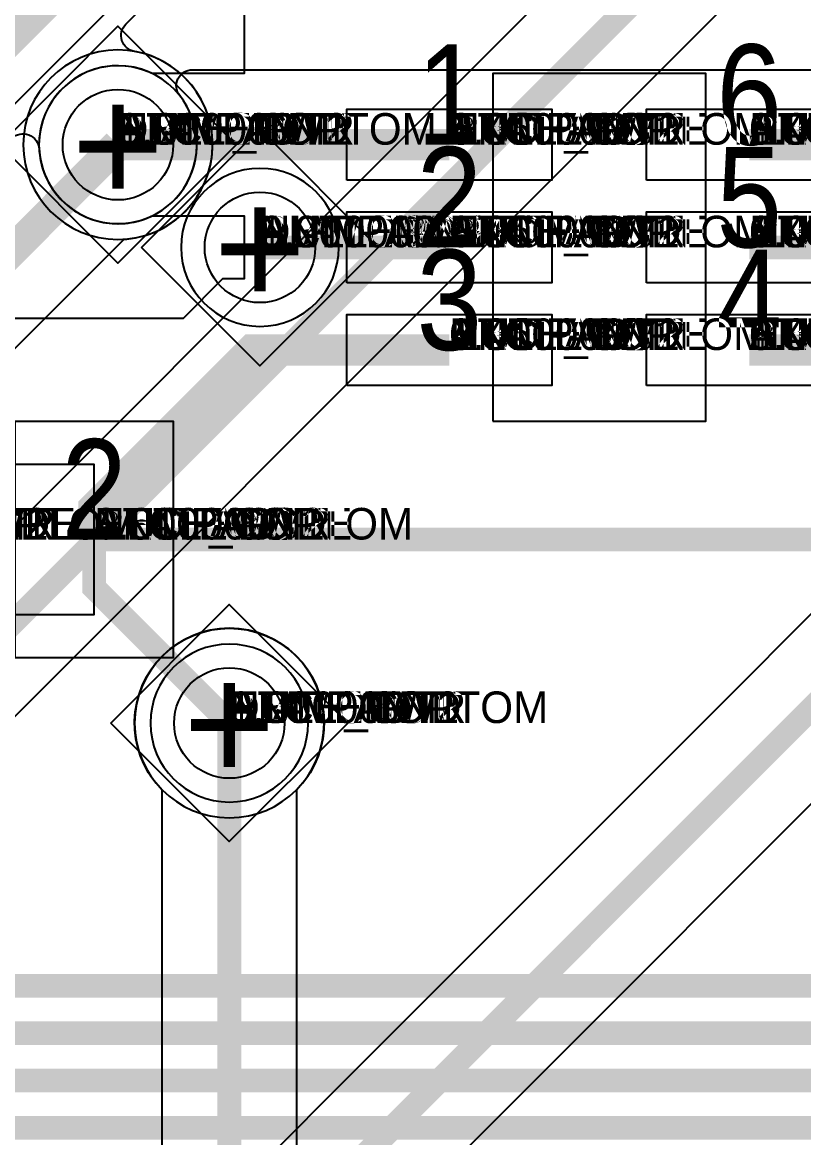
# Model space of a CAD drawing. Extents: x 0 to 323, y 0 to 320.
# Drawn here: x 101.79 to 106.75, y 73.71 to 80.78 of the extents above; entities that cross this region are included whole.
import ezdxf
from ezdxf.enums import TextEntityAlignment as Align

# ---------------------------------------------------------------- set-up
doc = ezdxf.new("R2010")
doc.units = 0
doc.header["$MEASUREMENT"] = 0
doc.layers.get('0').update_dxf_attribs({"linetype": 'CONTINUOUS'})
for name, color, linetype in [('CDN_FIGURES', 7, 'CONTINUOUS'), ('ETCH_BOTTOM', 7, 'CONTINUOUS'), ('ETCH_GND', 3, 'CONTINUOUS'), ('ETCH_INT1', 4, 'CONTINUOUS'), ('ETCH_INT2', 5, 'CONTINUOUS'), ('ETCH_PWR', 6, 'CONTINUOUS'), ('ETCH_TOP', 2, 'CONTINUOUS'), ('MANUFACTURING_NCLEGEND-1-6', 8, 'CONTINUOUS'), ('PACKAGE_GEOMETRY_ASSEMBLY_TOP', 11, 'CONTINUOUS'), ('PACKAGE_GEOMETRY_PIN_NUMBER', 9, 'CONTINUOUS')]:
    doc.layers.add(name, color=color, linetype=linetype)

# ---------------------------------------------------------------- blocks, each defined once
blk = doc.blocks.new('PAD_INFO')
for tag in ['SHAPE_TYPE', 'PAD_HEIGHT', 'PAD_LAYER', 'PAD_TYPE', 'PAD_WIDTH']:
    blk.add_attdef(tag, (0, 0), '', height=0.2)
at = {"flags": 2}
blk.add_attdef('CDN_TYPE', (0, 0), '', height=0.2, dxfattribs=at)
blk = doc.blocks.new('DRILL_INFO')
at = {"flags": 2}
blk.add_attdef('CDN_TYPE', (0, 0), '', height=0.2, dxfattribs=at)
for tag in ['FSHAPE', 'FCHAR', 'DRILL_HEIGHT', 'DIAMETER', 'PLATED', 'DRILL_WIDTH']:
    blk.add_attdef(tag, (0, 0), '', height=0.2)
blk = doc.blocks.new('VIA0700X0300')
at = {"layer": 'ETCH_BOTTOM'}
blk.add_circle((0, 0), 0.35, dxfattribs=at)
at = {"layer": 'ETCH_GND'}
blk.add_circle((0, 0), 0.35, dxfattribs=at)
at = {"layer": 'ETCH_INT1'}
blk.add_circle((0, 0), 0.35, dxfattribs=at)
at = {"layer": 'ETCH_INT2'}
blk.add_circle((0, 0), 0.35, dxfattribs=at)
at = {"layer": 'ETCH_PWR'}
blk.add_circle((0, 0), 0.35, dxfattribs=at)
at = {"layer": 'ETCH_TOP'}
blk.add_circle((0, 0), 0.35, dxfattribs=at)
ref = blk.add_blockref('PAD_INFO', (0, 0))
ref.add_attrib('PAD_LAYER', 'ETCH_TOP', (0, 0), dxfattribs={"height": 0.2})
ref.add_attrib('SHAPE_TYPE', 'NULL', (0, 0), dxfattribs={"height": 0.2})
ref.add_attrib('PAD_TYPE', 'ANTIPAD', (0, 0), dxfattribs={"height": 0.2})
ref.add_attrib('PAD_WIDTH', '0.000000', (0, 0), dxfattribs={"height": 0.2})
ref.add_attrib('PAD_HEIGHT', '0.000000', (0, 0), dxfattribs={"height": 0.2})
ref = blk.add_blockref('PAD_INFO', (0, 0))
ref.add_attrib('PAD_LAYER', 'ETCH_GND', (0, 0), dxfattribs={"height": 0.2})
ref.add_attrib('SHAPE_TYPE', 'NULL', (0, 0), dxfattribs={"height": 0.2})
ref.add_attrib('PAD_TYPE', 'ANTIPAD', (0, 0), dxfattribs={"height": 0.2})
ref.add_attrib('PAD_WIDTH', '0.000000', (0, 0), dxfattribs={"height": 0.2})
ref.add_attrib('PAD_HEIGHT', '0.000000', (0, 0), dxfattribs={"height": 0.2})
ref = blk.add_blockref('PAD_INFO', (0, 0))
ref.add_attrib('PAD_LAYER', 'ETCH_INT1', (0, 0), dxfattribs={"height": 0.2})
ref.add_attrib('SHAPE_TYPE', 'NULL', (0, 0), dxfattribs={"height": 0.2})
ref.add_attrib('PAD_TYPE', 'ANTIPAD', (0, 0), dxfattribs={"height": 0.2})
ref.add_attrib('PAD_WIDTH', '0.000000', (0, 0), dxfattribs={"height": 0.2})
ref.add_attrib('PAD_HEIGHT', '0.000000', (0, 0), dxfattribs={"height": 0.2})
ref = blk.add_blockref('PAD_INFO', (0, 0))
ref.add_attrib('PAD_LAYER', 'ETCH_INT2', (0, 0), dxfattribs={"height": 0.2})
ref.add_attrib('SHAPE_TYPE', 'NULL', (0, 0), dxfattribs={"height": 0.2})
ref.add_attrib('PAD_TYPE', 'ANTIPAD', (0, 0), dxfattribs={"height": 0.2})
ref.add_attrib('PAD_WIDTH', '0.000000', (0, 0), dxfattribs={"height": 0.2})
ref.add_attrib('PAD_HEIGHT', '0.000000', (0, 0), dxfattribs={"height": 0.2})
ref = blk.add_blockref('PAD_INFO', (0, 0))
ref.add_attrib('PAD_LAYER', 'ETCH_PWR', (0, 0), dxfattribs={"height": 0.2})
ref.add_attrib('SHAPE_TYPE', 'NULL', (0, 0), dxfattribs={"height": 0.2})
ref.add_attrib('PAD_TYPE', 'ANTIPAD', (0, 0), dxfattribs={"height": 0.2})
ref.add_attrib('PAD_WIDTH', '0.000000', (0, 0), dxfattribs={"height": 0.2})
ref.add_attrib('PAD_HEIGHT', '0.000000', (0, 0), dxfattribs={"height": 0.2})
ref = blk.add_blockref('PAD_INFO', (0, 0))
ref.add_attrib('PAD_LAYER', 'ETCH_BOTTOM', (0, 0), dxfattribs={"height": 0.2})
ref.add_attrib('SHAPE_TYPE', 'NULL', (0, 0), dxfattribs={"height": 0.2})
ref.add_attrib('PAD_TYPE', 'ANTIPAD', (0, 0), dxfattribs={"height": 0.2})
ref.add_attrib('PAD_WIDTH', '0.000000', (0, 0), dxfattribs={"height": 0.2})
ref.add_attrib('PAD_HEIGHT', '0.000000', (0, 0), dxfattribs={"height": 0.2})
ref = blk.add_blockref('PAD_INFO', (0, 0))
ref.add_attrib('PAD_LAYER', 'ETCH_TOP', (0, 0), dxfattribs={"height": 0.2})
ref.add_attrib('SHAPE_TYPE', 'NULL', (0, 0), dxfattribs={"height": 0.2})
ref.add_attrib('PAD_TYPE', 'THERMAL', (0, 0), dxfattribs={"height": 0.2})
ref.add_attrib('PAD_WIDTH', '0.000000', (0, 0), dxfattribs={"height": 0.2})
ref.add_attrib('PAD_HEIGHT', '0.000000', (0, 0), dxfattribs={"height": 0.2})
ref = blk.add_blockref('PAD_INFO', (0, 0))
ref.add_attrib('PAD_LAYER', 'ETCH_GND', (0, 0), dxfattribs={"height": 0.2})
ref.add_attrib('SHAPE_TYPE', 'NULL', (0, 0), dxfattribs={"height": 0.2})
ref.add_attrib('PAD_TYPE', 'THERMAL', (0, 0), dxfattribs={"height": 0.2})
ref.add_attrib('PAD_WIDTH', '0.000000', (0, 0), dxfattribs={"height": 0.2})
ref.add_attrib('PAD_HEIGHT', '0.000000', (0, 0), dxfattribs={"height": 0.2})
ref = blk.add_blockref('PAD_INFO', (0, 0))
ref.add_attrib('PAD_LAYER', 'ETCH_INT1', (0, 0), dxfattribs={"height": 0.2})
ref.add_attrib('SHAPE_TYPE', 'NULL', (0, 0), dxfattribs={"height": 0.2})
ref.add_attrib('PAD_TYPE', 'THERMAL', (0, 0), dxfattribs={"height": 0.2})
ref.add_attrib('PAD_WIDTH', '0.000000', (0, 0), dxfattribs={"height": 0.2})
ref.add_attrib('PAD_HEIGHT', '0.000000', (0, 0), dxfattribs={"height": 0.2})
ref = blk.add_blockref('PAD_INFO', (0, 0))
ref.add_attrib('PAD_LAYER', 'ETCH_INT2', (0, 0), dxfattribs={"height": 0.2})
ref.add_attrib('SHAPE_TYPE', 'NULL', (0, 0), dxfattribs={"height": 0.2})
ref.add_attrib('PAD_TYPE', 'THERMAL', (0, 0), dxfattribs={"height": 0.2})
ref.add_attrib('PAD_WIDTH', '0.000000', (0, 0), dxfattribs={"height": 0.2})
ref.add_attrib('PAD_HEIGHT', '0.000000', (0, 0), dxfattribs={"height": 0.2})
ref = blk.add_blockref('PAD_INFO', (0, 0))
ref.add_attrib('PAD_LAYER', 'ETCH_PWR', (0, 0), dxfattribs={"height": 0.2})
ref.add_attrib('SHAPE_TYPE', 'NULL', (0, 0), dxfattribs={"height": 0.2})
ref.add_attrib('PAD_TYPE', 'THERMAL', (0, 0), dxfattribs={"height": 0.2})
ref.add_attrib('PAD_WIDTH', '0.000000', (0, 0), dxfattribs={"height": 0.2})
ref.add_attrib('PAD_HEIGHT', '0.000000', (0, 0), dxfattribs={"height": 0.2})
ref = blk.add_blockref('PAD_INFO', (0, 0))
ref.add_attrib('PAD_LAYER', 'ETCH_BOTTOM', (0, 0), dxfattribs={"height": 0.2})
ref.add_attrib('SHAPE_TYPE', 'NULL', (0, 0), dxfattribs={"height": 0.2})
ref.add_attrib('PAD_TYPE', 'THERMAL', (0, 0), dxfattribs={"height": 0.2})
ref.add_attrib('PAD_WIDTH', '0.000000', (0, 0), dxfattribs={"height": 0.2})
ref.add_attrib('PAD_HEIGHT', '0.000000', (0, 0), dxfattribs={"height": 0.2})
ref = blk.add_blockref('PAD_INFO', (0, 0))
ref.add_attrib('PAD_LAYER', 'ETCH_TOP', (0, 0), dxfattribs={"height": 0.2})
ref.add_attrib('SHAPE_TYPE', 'CIRCLE', (0, 0), dxfattribs={"height": 0.2})
ref.add_attrib('PAD_TYPE', 'REGULAR', (0, 0), dxfattribs={"height": 0.2})
ref.add_attrib('PAD_WIDTH', '0.700000', (0, 0), dxfattribs={"height": 0.2})
ref.add_attrib('PAD_HEIGHT', '0.700000', (0, 0), dxfattribs={"height": 0.2})
ref = blk.add_blockref('PAD_INFO', (0, 0))
ref.add_attrib('PAD_LAYER', 'ETCH_GND', (0, 0), dxfattribs={"height": 0.2})
ref.add_attrib('SHAPE_TYPE', 'CIRCLE', (0, 0), dxfattribs={"height": 0.2})
ref.add_attrib('PAD_TYPE', 'REGULAR', (0, 0), dxfattribs={"height": 0.2})
ref.add_attrib('PAD_WIDTH', '0.700000', (0, 0), dxfattribs={"height": 0.2})
ref.add_attrib('PAD_HEIGHT', '0.700000', (0, 0), dxfattribs={"height": 0.2})
ref = blk.add_blockref('PAD_INFO', (0, 0))
ref.add_attrib('PAD_LAYER', 'ETCH_INT1', (0, 0), dxfattribs={"height": 0.2})
ref.add_attrib('SHAPE_TYPE', 'CIRCLE', (0, 0), dxfattribs={"height": 0.2})
ref.add_attrib('PAD_TYPE', 'REGULAR', (0, 0), dxfattribs={"height": 0.2})
ref.add_attrib('PAD_WIDTH', '0.700000', (0, 0), dxfattribs={"height": 0.2})
ref.add_attrib('PAD_HEIGHT', '0.700000', (0, 0), dxfattribs={"height": 0.2})
ref = blk.add_blockref('PAD_INFO', (0, 0))
ref.add_attrib('PAD_LAYER', 'ETCH_INT2', (0, 0), dxfattribs={"height": 0.2})
ref.add_attrib('SHAPE_TYPE', 'CIRCLE', (0, 0), dxfattribs={"height": 0.2})
ref.add_attrib('PAD_TYPE', 'REGULAR', (0, 0), dxfattribs={"height": 0.2})
ref.add_attrib('PAD_WIDTH', '0.700000', (0, 0), dxfattribs={"height": 0.2})
ref.add_attrib('PAD_HEIGHT', '0.700000', (0, 0), dxfattribs={"height": 0.2})
ref = blk.add_blockref('PAD_INFO', (0, 0))
ref.add_attrib('PAD_LAYER', 'ETCH_PWR', (0, 0), dxfattribs={"height": 0.2})
ref.add_attrib('SHAPE_TYPE', 'CIRCLE', (0, 0), dxfattribs={"height": 0.2})
ref.add_attrib('PAD_TYPE', 'REGULAR', (0, 0), dxfattribs={"height": 0.2})
ref.add_attrib('PAD_WIDTH', '0.700000', (0, 0), dxfattribs={"height": 0.2})
ref.add_attrib('PAD_HEIGHT', '0.700000', (0, 0), dxfattribs={"height": 0.2})
ref = blk.add_blockref('PAD_INFO', (0, 0))
ref.add_attrib('PAD_LAYER', 'ETCH_BOTTOM', (0, 0), dxfattribs={"height": 0.2})
ref.add_attrib('SHAPE_TYPE', 'CIRCLE', (0, 0), dxfattribs={"height": 0.2})
ref.add_attrib('PAD_TYPE', 'REGULAR', (0, 0), dxfattribs={"height": 0.2})
ref.add_attrib('PAD_WIDTH', '0.700000', (0, 0), dxfattribs={"height": 0.2})
ref.add_attrib('PAD_HEIGHT', '0.700000', (0, 0), dxfattribs={"height": 0.2})
ref = blk.add_blockref('DRILL_INFO', (0, 0))
ref.add_attrib('DIAMETER', '0.300000', (0, 0), dxfattribs={"height": 0.2})
ref.add_attrib('PLATED', 'PLATED', (0, 0), dxfattribs={"height": 0.2})
ref.add_attrib('FSHAPE', 'DIAMOND', (0, 0), dxfattribs={"height": 0.2})
ref.add_attrib('FCHAR', '+', (0, 0), dxfattribs={"height": 0.2})
ref.add_attrib('DRILL_WIDTH', '1.500000', (0, 0), dxfattribs={"height": 0.2})
ref.add_attrib('DRILL_HEIGHT', '1.500000', (0, 0), dxfattribs={"height": 0.2})
for tag in ['CDN_TYPE', 'PIN']:
    blk.add_attdef(tag, (0, 0), '', height=0.2)
at = {"flags": 2}
for tag in ['PSTKNAME', 'BBV']:
    blk.add_attdef(tag, (0, 0), '', height=0.2, dxfattribs=at)
blk = doc.blocks.new('FIGURE_DIAMOND')
at = {"layer": 'CDN_FIGURES'}
blk.add_lwpolyline([(-0.5, 0), (0, 0.5), (0.5, 0), (0, -0.5)], close=True, dxfattribs=at)
blk = doc.blocks.new('RC1300X0450TS_NS')
at = {"layer": 'ETCH_TOP'}
blk.add_lwpolyline([(-0.65, -0.225), (-0.65, 0.225), (0.65, 0.225), (0.65, -0.225)], close=True, dxfattribs=at)
ref = blk.add_blockref('PAD_INFO', (0, 0))
ref.add_attrib('PAD_LAYER', 'ETCH_TOP', (0, 0), dxfattribs={"height": 0.2})
ref.add_attrib('SHAPE_TYPE', 'NULL', (0, 0), dxfattribs={"height": 0.2})
ref.add_attrib('PAD_TYPE', 'ANTIPAD', (0, 0), dxfattribs={"height": 0.2})
ref.add_attrib('PAD_WIDTH', '0.000000', (0, 0), dxfattribs={"height": 0.2})
ref.add_attrib('PAD_HEIGHT', '0.000000', (0, 0), dxfattribs={"height": 0.2})
ref = blk.add_blockref('PAD_INFO', (0, 0))
ref.add_attrib('PAD_LAYER', 'ETCH_GND', (0, 0), dxfattribs={"height": 0.2})
ref.add_attrib('SHAPE_TYPE', 'NULL', (0, 0), dxfattribs={"height": 0.2})
ref.add_attrib('PAD_TYPE', 'ANTIPAD', (0, 0), dxfattribs={"height": 0.2})
ref.add_attrib('PAD_WIDTH', '0.000000', (0, 0), dxfattribs={"height": 0.2})
ref.add_attrib('PAD_HEIGHT', '0.000000', (0, 0), dxfattribs={"height": 0.2})
ref = blk.add_blockref('PAD_INFO', (0, 0))
ref.add_attrib('PAD_LAYER', 'ETCH_INT1', (0, 0), dxfattribs={"height": 0.2})
ref.add_attrib('SHAPE_TYPE', 'NULL', (0, 0), dxfattribs={"height": 0.2})
ref.add_attrib('PAD_TYPE', 'ANTIPAD', (0, 0), dxfattribs={"height": 0.2})
ref.add_attrib('PAD_WIDTH', '0.000000', (0, 0), dxfattribs={"height": 0.2})
ref.add_attrib('PAD_HEIGHT', '0.000000', (0, 0), dxfattribs={"height": 0.2})
ref = blk.add_blockref('PAD_INFO', (0, 0))
ref.add_attrib('PAD_LAYER', 'ETCH_INT2', (0, 0), dxfattribs={"height": 0.2})
ref.add_attrib('SHAPE_TYPE', 'NULL', (0, 0), dxfattribs={"height": 0.2})
ref.add_attrib('PAD_TYPE', 'ANTIPAD', (0, 0), dxfattribs={"height": 0.2})
ref.add_attrib('PAD_WIDTH', '0.000000', (0, 0), dxfattribs={"height": 0.2})
ref.add_attrib('PAD_HEIGHT', '0.000000', (0, 0), dxfattribs={"height": 0.2})
ref = blk.add_blockref('PAD_INFO', (0, 0))
ref.add_attrib('PAD_LAYER', 'ETCH_PWR', (0, 0), dxfattribs={"height": 0.2})
ref.add_attrib('SHAPE_TYPE', 'NULL', (0, 0), dxfattribs={"height": 0.2})
ref.add_attrib('PAD_TYPE', 'ANTIPAD', (0, 0), dxfattribs={"height": 0.2})
ref.add_attrib('PAD_WIDTH', '0.000000', (0, 0), dxfattribs={"height": 0.2})
ref.add_attrib('PAD_HEIGHT', '0.000000', (0, 0), dxfattribs={"height": 0.2})
ref = blk.add_blockref('PAD_INFO', (0, 0))
ref.add_attrib('PAD_LAYER', 'ETCH_BOTTOM', (0, 0), dxfattribs={"height": 0.2})
ref.add_attrib('SHAPE_TYPE', 'NULL', (0, 0), dxfattribs={"height": 0.2})
ref.add_attrib('PAD_TYPE', 'ANTIPAD', (0, 0), dxfattribs={"height": 0.2})
ref.add_attrib('PAD_WIDTH', '0.000000', (0, 0), dxfattribs={"height": 0.2})
ref.add_attrib('PAD_HEIGHT', '0.000000', (0, 0), dxfattribs={"height": 0.2})
ref = blk.add_blockref('PAD_INFO', (0, 0))
ref.add_attrib('PAD_LAYER', 'ETCH_TOP', (0, 0), dxfattribs={"height": 0.2})
ref.add_attrib('SHAPE_TYPE', 'NULL', (0, 0), dxfattribs={"height": 0.2})
ref.add_attrib('PAD_TYPE', 'THERMAL', (0, 0), dxfattribs={"height": 0.2})
ref.add_attrib('PAD_WIDTH', '0.000000', (0, 0), dxfattribs={"height": 0.2})
ref.add_attrib('PAD_HEIGHT', '0.000000', (0, 0), dxfattribs={"height": 0.2})
ref = blk.add_blockref('PAD_INFO', (0, 0))
ref.add_attrib('PAD_LAYER', 'ETCH_GND', (0, 0), dxfattribs={"height": 0.2})
ref.add_attrib('SHAPE_TYPE', 'NULL', (0, 0), dxfattribs={"height": 0.2})
ref.add_attrib('PAD_TYPE', 'THERMAL', (0, 0), dxfattribs={"height": 0.2})
ref.add_attrib('PAD_WIDTH', '0.000000', (0, 0), dxfattribs={"height": 0.2})
ref.add_attrib('PAD_HEIGHT', '0.000000', (0, 0), dxfattribs={"height": 0.2})
ref = blk.add_blockref('PAD_INFO', (0, 0))
ref.add_attrib('PAD_LAYER', 'ETCH_INT1', (0, 0), dxfattribs={"height": 0.2})
ref.add_attrib('SHAPE_TYPE', 'NULL', (0, 0), dxfattribs={"height": 0.2})
ref.add_attrib('PAD_TYPE', 'THERMAL', (0, 0), dxfattribs={"height": 0.2})
ref.add_attrib('PAD_WIDTH', '0.000000', (0, 0), dxfattribs={"height": 0.2})
ref.add_attrib('PAD_HEIGHT', '0.000000', (0, 0), dxfattribs={"height": 0.2})
ref = blk.add_blockref('PAD_INFO', (0, 0))
ref.add_attrib('PAD_LAYER', 'ETCH_INT2', (0, 0), dxfattribs={"height": 0.2})
ref.add_attrib('SHAPE_TYPE', 'NULL', (0, 0), dxfattribs={"height": 0.2})
ref.add_attrib('PAD_TYPE', 'THERMAL', (0, 0), dxfattribs={"height": 0.2})
ref.add_attrib('PAD_WIDTH', '0.000000', (0, 0), dxfattribs={"height": 0.2})
ref.add_attrib('PAD_HEIGHT', '0.000000', (0, 0), dxfattribs={"height": 0.2})
ref = blk.add_blockref('PAD_INFO', (0, 0))
ref.add_attrib('PAD_LAYER', 'ETCH_PWR', (0, 0), dxfattribs={"height": 0.2})
ref.add_attrib('SHAPE_TYPE', 'NULL', (0, 0), dxfattribs={"height": 0.2})
ref.add_attrib('PAD_TYPE', 'THERMAL', (0, 0), dxfattribs={"height": 0.2})
ref.add_attrib('PAD_WIDTH', '0.000000', (0, 0), dxfattribs={"height": 0.2})
ref.add_attrib('PAD_HEIGHT', '0.000000', (0, 0), dxfattribs={"height": 0.2})
ref = blk.add_blockref('PAD_INFO', (0, 0))
ref.add_attrib('PAD_LAYER', 'ETCH_BOTTOM', (0, 0), dxfattribs={"height": 0.2})
ref.add_attrib('SHAPE_TYPE', 'NULL', (0, 0), dxfattribs={"height": 0.2})
ref.add_attrib('PAD_TYPE', 'THERMAL', (0, 0), dxfattribs={"height": 0.2})
ref.add_attrib('PAD_WIDTH', '0.000000', (0, 0), dxfattribs={"height": 0.2})
ref.add_attrib('PAD_HEIGHT', '0.000000', (0, 0), dxfattribs={"height": 0.2})
ref = blk.add_blockref('PAD_INFO', (0, 0))
ref.add_attrib('PAD_LAYER', 'ETCH_TOP', (0, 0), dxfattribs={"height": 0.2})
ref.add_attrib('SHAPE_TYPE', 'RECTANGLE', (0, 0), dxfattribs={"height": 0.2})
ref.add_attrib('PAD_TYPE', 'REGULAR', (0, 0), dxfattribs={"height": 0.2})
ref.add_attrib('PAD_WIDTH', '1.300000', (0, 0), dxfattribs={"height": 0.2})
ref.add_attrib('PAD_HEIGHT', '0.450000', (0, 0), dxfattribs={"height": 0.2})
ref = blk.add_blockref('PAD_INFO', (0, 0))
ref.add_attrib('PAD_LAYER', 'ETCH_GND', (0, 0), dxfattribs={"height": 0.2})
ref.add_attrib('SHAPE_TYPE', 'NULL', (0, 0), dxfattribs={"height": 0.2})
ref.add_attrib('PAD_TYPE', 'REGULAR', (0, 0), dxfattribs={"height": 0.2})
ref.add_attrib('PAD_WIDTH', '0.000000', (0, 0), dxfattribs={"height": 0.2})
ref.add_attrib('PAD_HEIGHT', '0.000000', (0, 0), dxfattribs={"height": 0.2})
ref = blk.add_blockref('PAD_INFO', (0, 0))
ref.add_attrib('PAD_LAYER', 'ETCH_INT1', (0, 0), dxfattribs={"height": 0.2})
ref.add_attrib('SHAPE_TYPE', 'NULL', (0, 0), dxfattribs={"height": 0.2})
ref.add_attrib('PAD_TYPE', 'REGULAR', (0, 0), dxfattribs={"height": 0.2})
ref.add_attrib('PAD_WIDTH', '0.000000', (0, 0), dxfattribs={"height": 0.2})
ref.add_attrib('PAD_HEIGHT', '0.000000', (0, 0), dxfattribs={"height": 0.2})
ref = blk.add_blockref('PAD_INFO', (0, 0))
ref.add_attrib('PAD_LAYER', 'ETCH_INT2', (0, 0), dxfattribs={"height": 0.2})
ref.add_attrib('SHAPE_TYPE', 'NULL', (0, 0), dxfattribs={"height": 0.2})
ref.add_attrib('PAD_TYPE', 'REGULAR', (0, 0), dxfattribs={"height": 0.2})
ref.add_attrib('PAD_WIDTH', '0.000000', (0, 0), dxfattribs={"height": 0.2})
ref.add_attrib('PAD_HEIGHT', '0.000000', (0, 0), dxfattribs={"height": 0.2})
ref = blk.add_blockref('PAD_INFO', (0, 0))
ref.add_attrib('PAD_LAYER', 'ETCH_PWR', (0, 0), dxfattribs={"height": 0.2})
ref.add_attrib('SHAPE_TYPE', 'NULL', (0, 0), dxfattribs={"height": 0.2})
ref.add_attrib('PAD_TYPE', 'REGULAR', (0, 0), dxfattribs={"height": 0.2})
ref.add_attrib('PAD_WIDTH', '0.000000', (0, 0), dxfattribs={"height": 0.2})
ref.add_attrib('PAD_HEIGHT', '0.000000', (0, 0), dxfattribs={"height": 0.2})
ref = blk.add_blockref('PAD_INFO', (0, 0))
ref.add_attrib('PAD_LAYER', 'ETCH_BOTTOM', (0, 0), dxfattribs={"height": 0.2})
ref.add_attrib('SHAPE_TYPE', 'NULL', (0, 0), dxfattribs={"height": 0.2})
ref.add_attrib('PAD_TYPE', 'REGULAR', (0, 0), dxfattribs={"height": 0.2})
ref.add_attrib('PAD_WIDTH', '0.000000', (0, 0), dxfattribs={"height": 0.2})
ref.add_attrib('PAD_HEIGHT', '0.000000', (0, 0), dxfattribs={"height": 0.2})
ref = blk.add_blockref('DRILL_INFO', (0, 0))
ref.add_attrib('DIAMETER', '0.000000', (0, 0), dxfattribs={"height": 0.2})
ref.add_attrib('PLATED', 'PLATED', (0, 0), dxfattribs={"height": 0.2})
ref.add_attrib('FSHAPE', 'NULL', (0, 0), dxfattribs={"height": 0.2})
ref.add_attrib('DRILL_WIDTH', '0.000000', (0, 0), dxfattribs={"height": 0.2})
ref.add_attrib('DRILL_HEIGHT', '0.000000', (0, 0), dxfattribs={"height": 0.2})
for tag in ['CDN_TYPE', 'PIN']:
    blk.add_attdef(tag, (0, 0), '', height=0.2)
at = {"flags": 2}
for tag in ['PSTKNAME', 'BBV']:
    blk.add_attdef(tag, (0, 0), '', height=0.2, dxfattribs=at)
blk = doc.blocks.new('F58')
at = {"layer": 'PACKAGE_GEOMETRY_ASSEMBLY_TOP'}
blk.add_lwpolyline([(0.275, -1.75), (1.625, -1.75), (1.625, 0.45), (0.275, 0.45)], close=True, dxfattribs=at)
at = {"layer": 'ETCH_TOP'}
ref = blk.add_blockref('RC1300X0450TS_NS', (0, 0), dxfattribs=at)
ref.add_attrib('CDN_TYPE', 'PIN', (0, 0), dxfattribs={"height": 0.2})
ref.add_attrib('PIN', '1', (0, 0), dxfattribs={"height": 0.2})
ref = blk.add_blockref('RC1300X0450TS_NS', (1.9, 0), dxfattribs=at)
ref.add_attrib('CDN_TYPE', 'PIN', (0, 0), dxfattribs={"height": 0.2})
ref.add_attrib('PIN', '6', (0, 0), dxfattribs={"height": 0.2})
ref = blk.add_blockref('RC1300X0450TS_NS', (0, -0.65), dxfattribs=at)
ref.add_attrib('CDN_TYPE', 'PIN', (0, 0), dxfattribs={"height": 0.2})
ref.add_attrib('PIN', '2', (0, 0), dxfattribs={"height": 0.2})
ref = blk.add_blockref('RC1300X0450TS_NS', (0, -1.3), dxfattribs=at)
ref.add_attrib('CDN_TYPE', 'PIN', (0, 0), dxfattribs={"height": 0.2})
ref.add_attrib('PIN', '3', (0, 0), dxfattribs={"height": 0.2})
ref = blk.add_blockref('RC1300X0450TS_NS', (1.9, -1.3), dxfattribs=at)
ref.add_attrib('CDN_TYPE', 'PIN', (0, 0), dxfattribs={"height": 0.2})
ref.add_attrib('PIN', '4', (0, 0), dxfattribs={"height": 0.2})
ref = blk.add_blockref('RC1300X0450TS_NS', (1.9, -0.65), dxfattribs=at)
ref.add_attrib('CDN_TYPE', 'PIN', (0, 0), dxfattribs={"height": 0.2})
ref.add_attrib('PIN', '5', (0, 0), dxfattribs={"height": 0.2})
at = {"flags": 2}
for tag in ['SYMBOL_TYPE', 'CDN_TYPE', 'REFDES']:
    blk.add_attdef(tag, (0, 0), '', height=0.2, dxfattribs=at)
blk = doc.blocks.new('RC1000X1500TS')
at = {"layer": 'ETCH_TOP'}
blk.add_lwpolyline([(-0.5, -0.75), (-0.5, 0.75), (0.5, 0.75), (0.5, -0.75)], close=True, dxfattribs=at)
ref = blk.add_blockref('PAD_INFO', (0, 0))
ref.add_attrib('PAD_LAYER', 'ETCH_TOP', (0, 0), dxfattribs={"height": 0.2})
ref.add_attrib('SHAPE_TYPE', 'NULL', (0, 0), dxfattribs={"height": 0.2})
ref.add_attrib('PAD_TYPE', 'ANTIPAD', (0, 0), dxfattribs={"height": 0.2})
ref.add_attrib('PAD_WIDTH', '0.000000', (0, 0), dxfattribs={"height": 0.2})
ref.add_attrib('PAD_HEIGHT', '0.000000', (0, 0), dxfattribs={"height": 0.2})
ref = blk.add_blockref('PAD_INFO', (0, 0))
ref.add_attrib('PAD_LAYER', 'ETCH_GND', (0, 0), dxfattribs={"height": 0.2})
ref.add_attrib('SHAPE_TYPE', 'NULL', (0, 0), dxfattribs={"height": 0.2})
ref.add_attrib('PAD_TYPE', 'ANTIPAD', (0, 0), dxfattribs={"height": 0.2})
ref.add_attrib('PAD_WIDTH', '0.000000', (0, 0), dxfattribs={"height": 0.2})
ref.add_attrib('PAD_HEIGHT', '0.000000', (0, 0), dxfattribs={"height": 0.2})
ref = blk.add_blockref('PAD_INFO', (0, 0))
ref.add_attrib('PAD_LAYER', 'ETCH_INT1', (0, 0), dxfattribs={"height": 0.2})
ref.add_attrib('SHAPE_TYPE', 'NULL', (0, 0), dxfattribs={"height": 0.2})
ref.add_attrib('PAD_TYPE', 'ANTIPAD', (0, 0), dxfattribs={"height": 0.2})
ref.add_attrib('PAD_WIDTH', '0.000000', (0, 0), dxfattribs={"height": 0.2})
ref.add_attrib('PAD_HEIGHT', '0.000000', (0, 0), dxfattribs={"height": 0.2})
ref = blk.add_blockref('PAD_INFO', (0, 0))
ref.add_attrib('PAD_LAYER', 'ETCH_INT2', (0, 0), dxfattribs={"height": 0.2})
ref.add_attrib('SHAPE_TYPE', 'NULL', (0, 0), dxfattribs={"height": 0.2})
ref.add_attrib('PAD_TYPE', 'ANTIPAD', (0, 0), dxfattribs={"height": 0.2})
ref.add_attrib('PAD_WIDTH', '0.000000', (0, 0), dxfattribs={"height": 0.2})
ref.add_attrib('PAD_HEIGHT', '0.000000', (0, 0), dxfattribs={"height": 0.2})
ref = blk.add_blockref('PAD_INFO', (0, 0))
ref.add_attrib('PAD_LAYER', 'ETCH_PWR', (0, 0), dxfattribs={"height": 0.2})
ref.add_attrib('SHAPE_TYPE', 'NULL', (0, 0), dxfattribs={"height": 0.2})
ref.add_attrib('PAD_TYPE', 'ANTIPAD', (0, 0), dxfattribs={"height": 0.2})
ref.add_attrib('PAD_WIDTH', '0.000000', (0, 0), dxfattribs={"height": 0.2})
ref.add_attrib('PAD_HEIGHT', '0.000000', (0, 0), dxfattribs={"height": 0.2})
ref = blk.add_blockref('PAD_INFO', (0, 0))
ref.add_attrib('PAD_LAYER', 'ETCH_BOTTOM', (0, 0), dxfattribs={"height": 0.2})
ref.add_attrib('SHAPE_TYPE', 'NULL', (0, 0), dxfattribs={"height": 0.2})
ref.add_attrib('PAD_TYPE', 'ANTIPAD', (0, 0), dxfattribs={"height": 0.2})
ref.add_attrib('PAD_WIDTH', '0.000000', (0, 0), dxfattribs={"height": 0.2})
ref.add_attrib('PAD_HEIGHT', '0.000000', (0, 0), dxfattribs={"height": 0.2})
ref = blk.add_blockref('PAD_INFO', (0, 0))
ref.add_attrib('PAD_LAYER', 'ETCH_TOP', (0, 0), dxfattribs={"height": 0.2})
ref.add_attrib('SHAPE_TYPE', 'NULL', (0, 0), dxfattribs={"height": 0.2})
ref.add_attrib('PAD_TYPE', 'THERMAL', (0, 0), dxfattribs={"height": 0.2})
ref.add_attrib('PAD_WIDTH', '0.000000', (0, 0), dxfattribs={"height": 0.2})
ref.add_attrib('PAD_HEIGHT', '0.000000', (0, 0), dxfattribs={"height": 0.2})
ref = blk.add_blockref('PAD_INFO', (0, 0))
ref.add_attrib('PAD_LAYER', 'ETCH_GND', (0, 0), dxfattribs={"height": 0.2})
ref.add_attrib('SHAPE_TYPE', 'NULL', (0, 0), dxfattribs={"height": 0.2})
ref.add_attrib('PAD_TYPE', 'THERMAL', (0, 0), dxfattribs={"height": 0.2})
ref.add_attrib('PAD_WIDTH', '0.000000', (0, 0), dxfattribs={"height": 0.2})
ref.add_attrib('PAD_HEIGHT', '0.000000', (0, 0), dxfattribs={"height": 0.2})
ref = blk.add_blockref('PAD_INFO', (0, 0))
ref.add_attrib('PAD_LAYER', 'ETCH_INT1', (0, 0), dxfattribs={"height": 0.2})
ref.add_attrib('SHAPE_TYPE', 'NULL', (0, 0), dxfattribs={"height": 0.2})
ref.add_attrib('PAD_TYPE', 'THERMAL', (0, 0), dxfattribs={"height": 0.2})
ref.add_attrib('PAD_WIDTH', '0.000000', (0, 0), dxfattribs={"height": 0.2})
ref.add_attrib('PAD_HEIGHT', '0.000000', (0, 0), dxfattribs={"height": 0.2})
ref = blk.add_blockref('PAD_INFO', (0, 0))
ref.add_attrib('PAD_LAYER', 'ETCH_INT2', (0, 0), dxfattribs={"height": 0.2})
ref.add_attrib('SHAPE_TYPE', 'NULL', (0, 0), dxfattribs={"height": 0.2})
ref.add_attrib('PAD_TYPE', 'THERMAL', (0, 0), dxfattribs={"height": 0.2})
ref.add_attrib('PAD_WIDTH', '0.000000', (0, 0), dxfattribs={"height": 0.2})
ref.add_attrib('PAD_HEIGHT', '0.000000', (0, 0), dxfattribs={"height": 0.2})
ref = blk.add_blockref('PAD_INFO', (0, 0))
ref.add_attrib('PAD_LAYER', 'ETCH_PWR', (0, 0), dxfattribs={"height": 0.2})
ref.add_attrib('SHAPE_TYPE', 'NULL', (0, 0), dxfattribs={"height": 0.2})
ref.add_attrib('PAD_TYPE', 'THERMAL', (0, 0), dxfattribs={"height": 0.2})
ref.add_attrib('PAD_WIDTH', '0.000000', (0, 0), dxfattribs={"height": 0.2})
ref.add_attrib('PAD_HEIGHT', '0.000000', (0, 0), dxfattribs={"height": 0.2})
ref = blk.add_blockref('PAD_INFO', (0, 0))
ref.add_attrib('PAD_LAYER', 'ETCH_BOTTOM', (0, 0), dxfattribs={"height": 0.2})
ref.add_attrib('SHAPE_TYPE', 'NULL', (0, 0), dxfattribs={"height": 0.2})
ref.add_attrib('PAD_TYPE', 'THERMAL', (0, 0), dxfattribs={"height": 0.2})
ref.add_attrib('PAD_WIDTH', '0.000000', (0, 0), dxfattribs={"height": 0.2})
ref.add_attrib('PAD_HEIGHT', '0.000000', (0, 0), dxfattribs={"height": 0.2})
ref = blk.add_blockref('PAD_INFO', (0, 0))
ref.add_attrib('PAD_LAYER', 'ETCH_GND', (0, 0), dxfattribs={"height": 0.2})
ref.add_attrib('SHAPE_TYPE', 'NULL', (0, 0), dxfattribs={"height": 0.2})
ref.add_attrib('PAD_TYPE', 'REGULAR', (0, 0), dxfattribs={"height": 0.2})
ref.add_attrib('PAD_WIDTH', '0.000000', (0, 0), dxfattribs={"height": 0.2})
ref.add_attrib('PAD_HEIGHT', '0.000000', (0, 0), dxfattribs={"height": 0.2})
ref = blk.add_blockref('PAD_INFO', (0, 0))
ref.add_attrib('PAD_LAYER', 'ETCH_INT1', (0, 0), dxfattribs={"height": 0.2})
ref.add_attrib('SHAPE_TYPE', 'NULL', (0, 0), dxfattribs={"height": 0.2})
ref.add_attrib('PAD_TYPE', 'REGULAR', (0, 0), dxfattribs={"height": 0.2})
ref.add_attrib('PAD_WIDTH', '0.000000', (0, 0), dxfattribs={"height": 0.2})
ref.add_attrib('PAD_HEIGHT', '0.000000', (0, 0), dxfattribs={"height": 0.2})
ref = blk.add_blockref('PAD_INFO', (0, 0))
ref.add_attrib('PAD_LAYER', 'ETCH_INT2', (0, 0), dxfattribs={"height": 0.2})
ref.add_attrib('SHAPE_TYPE', 'NULL', (0, 0), dxfattribs={"height": 0.2})
ref.add_attrib('PAD_TYPE', 'REGULAR', (0, 0), dxfattribs={"height": 0.2})
ref.add_attrib('PAD_WIDTH', '0.000000', (0, 0), dxfattribs={"height": 0.2})
ref.add_attrib('PAD_HEIGHT', '0.000000', (0, 0), dxfattribs={"height": 0.2})
ref = blk.add_blockref('PAD_INFO', (0, 0))
ref.add_attrib('PAD_LAYER', 'ETCH_PWR', (0, 0), dxfattribs={"height": 0.2})
ref.add_attrib('SHAPE_TYPE', 'NULL', (0, 0), dxfattribs={"height": 0.2})
ref.add_attrib('PAD_TYPE', 'REGULAR', (0, 0), dxfattribs={"height": 0.2})
ref.add_attrib('PAD_WIDTH', '0.000000', (0, 0), dxfattribs={"height": 0.2})
ref.add_attrib('PAD_HEIGHT', '0.000000', (0, 0), dxfattribs={"height": 0.2})
ref = blk.add_blockref('PAD_INFO', (0, 0))
ref.add_attrib('PAD_LAYER', 'ETCH_BOTTOM', (0, 0), dxfattribs={"height": 0.2})
ref.add_attrib('SHAPE_TYPE', 'NULL', (0, 0), dxfattribs={"height": 0.2})
ref.add_attrib('PAD_TYPE', 'REGULAR', (0, 0), dxfattribs={"height": 0.2})
ref.add_attrib('PAD_WIDTH', '0.000000', (0, 0), dxfattribs={"height": 0.2})
ref.add_attrib('PAD_HEIGHT', '0.000000', (0, 0), dxfattribs={"height": 0.2})
ref = blk.add_blockref('DRILL_INFO', (0, 0))
ref.add_attrib('DIAMETER', '0.000000', (0, 0), dxfattribs={"height": 0.2})
ref.add_attrib('PLATED', 'PLATED', (0, 0), dxfattribs={"height": 0.2})
ref.add_attrib('FSHAPE', 'NULL', (0, 0), dxfattribs={"height": 0.2})
ref.add_attrib('DRILL_WIDTH', '0.000000', (0, 0), dxfattribs={"height": 0.2})
ref.add_attrib('DRILL_HEIGHT', '0.000000', (0, 0), dxfattribs={"height": 0.2})
ref = blk.add_blockref('PAD_INFO', (0, 0))
ref.add_attrib('PAD_LAYER', 'ETCH_TOP', (0, 0), dxfattribs={"height": 0.2})
ref.add_attrib('SHAPE_TYPE', 'RECTANGLE', (0, 0), dxfattribs={"height": 0.2})
ref.add_attrib('PAD_TYPE', 'REGULAR', (0, 0), dxfattribs={"height": 0.2})
ref.add_attrib('PAD_WIDTH', '1.000000', (0, 0), dxfattribs={"height": 0.2})
ref.add_attrib('PAD_HEIGHT', '1.500000', (0, 0), dxfattribs={"height": 0.2})
for tag in ['CDN_TYPE', 'PIN']:
    blk.add_attdef(tag, (0, 0), '', height=0.2)
at = {"flags": 2}
for tag in ['PSTKNAME', 'BBV']:
    blk.add_attdef(tag, (0, 0), '', height=0.2, dxfattribs=at)
blk = doc.blocks.new('F56')
at = {"layer": 'PACKAGE_GEOMETRY_ASSEMBLY_TOP'}
blk.add_lwpolyline([(0, -0.475), (1.75, -0.475), (1.75, 0.475), (0, 0.475)], close=True, dxfattribs=at)
at = {"layer": 'ETCH_TOP'}
ref = blk.add_blockref('RC1000X1500TS', (0, 0), dxfattribs=at)
ref.add_attrib('CDN_TYPE', 'PIN', (0, 0), dxfattribs={"height": 0.2})
ref.add_attrib('PIN', '1', (0, 0), dxfattribs={"height": 0.2})
ref = blk.add_blockref('RC1000X1500TS', (1.75, 0), dxfattribs=at)
ref.add_attrib('CDN_TYPE', 'PIN', (0, 0), dxfattribs={"height": 0.2})
ref.add_attrib('PIN', '2', (0, 0), dxfattribs={"height": 0.2})
at = {"flags": 2}
for tag in ['SYMBOL_TYPE', 'CDN_TYPE', 'REFDES']:
    blk.add_attdef(tag, (0, 0), '', height=0.2, dxfattribs=at)

msp = doc.modelspace()

# ---------------------------------------------------------------- linework, layer by layer
at = {"layer": 'ETCH_BOTTOM'}
for points, format in [([(91.1, 48.25, 0.15, 0.15, 0), (93.325, 46.025, 0.15, 0.15, 0), (95.4882, 46.025, 0.15, 0.15, 0), (97.0574, 47.5942, 0.15, 0.15, 0), (97.0574, 55.5392, 0.15, 0.15, 0), (100.875, 59.3568, 0.15, 0.15, 0), (100.875, 62.2932, 0.15, 0.15, 0), (100.4432, 62.725, 0.15, 0.15, 0), (99.2118, 62.725, 0.15, 0.15, 0), (97.975, 63.9618, 0.15, 0.15, 0), (97.975, 65.5882, 0.15, 0.15, 0), (98.3118, 65.925, 0.15, 0.15, 0), (98.6382, 65.925, 0.15, 0.15, 0), (100.975, 68.2618, 0.15, 0.15, 0), (100.975, 76.2118, 0.15, 0.15, 0), (108.2, 83.4368, 0.15, 0.15, 0), (108.2, 100.5711, 0.15, 0.15, 0), (116.925, 109.2961, 0.15, 0.15, 0), (116.925, 110.054, 0.15, 0.15, 0), (117.9, 111.029, 0.15, 0.15, 0), (117.9, 111.65, 0.15, 0.15, 0)], "xyseb"), ([(44.45, 110.8, 0.15, 0.15, 0), (58.9967, 110.8, 0.15, 0.15, 0), (59.5417, 111.345, 0.15, 0.15, 0), (90.1182, 111.345, 0.15, 0.15, 0), (107.795, 93.6682, 0.15, 0.15, 0), (107.795, 85.9818, 0.15, 0.15, 0), (104.2882, 82.475, 0.15, 0.15, 0), (103.5618, 82.475, 0.15, 0.15, 0), (98.575, 77.4882, 0.15, 0.15, 0), (98.575, 75.2617, 0.15, 0.15, 0), (98.15, 74.8367, 0.15, 0.15, 0), (98.15, 68.05, 0.15, 0.15, 0), (95.275, 65.175, 0.15, 0.15, 0), (95.275, 62.425, 0.15, 0.15, 0), (95.975, 61.725, 0.15, 0.15, 0), (95.975, 61.075, 0.15, 0.15, 0), (94.915, 60.015, 0.15, 0.15, 0), (94.915, 49.2483, 0.15, 0.15, 0), (95.675, 48.4883, 0.15, 0.15, 0), (95.675, 48.0117, 0.15, 0.15, 0), (95.25, 47.5867, 0.15, 0.15, 0), (95.25, 46.6, 0.15, 0.15, 0)], "xyseb"), ([(126.8079, 109.2307, -0.63966), (124.9921, 109.2307, 0.639881), (124.8079, 109.2307, -0.63966), (122.9921, 109.2307, 0.639881), (122.8079, 109.2307, -0.63966), (120.9921, 109.2307, 0.639881), (120.8079, 109.2307, -0.63966), (118.9921, 109.2307, 0.639881), (118.8079, 109.2307, -0.510698), (117.2179, 108.9186), (117.1821, 108.952), (108.6251, 100.395), (108.6251, 83.2607), (101.4001, 76.0357), (101.4001, 68.0857)], "xyb"), ([(95.85, 62.85, 0.2, 0.2, 0), (95.85, 65.2903, 0.2, 0.2, 0), (98.475, 67.9153, 0.2, 0.2, 0), (98.475, 69.725, 0.2, 0.2, 0), (100.45, 71.7, 0.2, 0.2, 0), (100.45, 78.05, 0.2, 0.2, 0), (102.4, 80, 0.2, 0.2, 0)], "xyseb"), ([(102.6809, 52.9901), (102.6809, 75.914), (102.6673, 75.9286, -2.301014), (103.5447, 75.9286), (103.5311, 75.914), (103.5311, 52.6379)], "xyb"), ([(103.106, 76.338, 0.15, 0.15, 0), (103.106, 52.814, 0.15, 0.15, 0), (101.425, 51.133, 0.15, 0.15, 0), (101.425, 47.0617, 0.15, 0.15, 0), (101.611, 46.8757, 0.15, 0.15, 0), (102.325, 46.1616, 0.15, 0.15, 0), (102.325, 44.9618, 0.15, 0.15, 0), (102.6618, 44.625, 0.15, 0.15, 0), (103.1333, 44.625, 0.15, 0.15, 0), (104.325, 43.4333, 0.15, 0.15, 0), (104.325, 36.2153, 0.15, 0.15, 0), (95.6497, 27.54, 0.15, 0.15, 0), (86.16, 27.54, 0.15, 0.15, 0), (85.585, 26.965, 0.15, 0.15, 0)], "xyseb")]:
    msp.add_lwpolyline(points, format=format, dxfattribs=at)
msp.add_lwpolyline([(101.0732, 76.9112, -0.668179), (100.9001, 76.9829), (100.9001, 77.8636), (102.4373, 79.4008), (102.4555, 79.4025, 0.874388), (102.5045, 80.5909, -0.606533), (102.4505, 80.7625), (103.7379, 82.0499), (104.4643, 82.0499), (107.6018, 85.1874, -0.668179), (107.7749, 85.1157), (107.7749, 83.6129)], format="xyb", close=True, dxfattribs=at)
at = {"layer": 'ETCH_GND'}
for points in [[(102.9001, 80, 1), (101.8999, 80, 1)], [(103.6061, 76.338, 1), (102.6059, 76.338, 1)]]:
    msp.add_lwpolyline(points, format="xyb", close=True, dxfattribs=at)
at = {"layer": 'ETCH_INT1'}
for points in [[(102.4, 80.6001, 1), (102.4, 79.3999, 1)], [(103.106, 76.9381, 1), (103.106, 75.7379, 1)]]:
    msp.add_lwpolyline(points, format="xyb", close=True, dxfattribs=at)
at = {"layer": 'ETCH_INT2'}
for points, format in [([(121.9, 111.65, 0.15, 0.15, 0), (121.9, 111.029, 0.15, 0.15, 0), (122.625, 110.304, 0.15, 0.15, 0), (122.875, 110.0538, 0.15, 0.15, 0), (122.875, 106.6493, 0.15, 0.15, 0), (124.125, 105.3993, 0.15, 0.15, 0), (124.125, 95.0875, 0.15, 0.15, 0), (117.3125, 88.275, 0.15, 0.15, 0), (115.6493, 88.275, 0.15, 0.15, 0), (108.2743, 80.9, 0.15, 0.15, 0), (101.9868, 80.9, 0.15, 0.15, 0), (96.625, 75.5382, 0.15, 0.15, 0), (96.625, 75.3618, 0.15, 0.15, 0), (91.9882, 70.725, 0.15, 0.15, 0), (90.5618, 70.725, 0.15, 0.15, 0), (89.575, 69.7382, 0.15, 0.15, 0), (89.575, 66.8618, 0.15, 0.15, 0), (90.9078, 65.529, 0.15, 0.15, 0), (90.9382, 65.529, 0.15, 0.15, 0), (91.275, 65.1922, 0.15, 0.15, 0), (91.275, 62.0383, 0.15, 0.15, 0), (96.875, 56.4383, 0.15, 0.15, 0), (96.875, 46.025, 0.15, 0.15, 0), (91.05, 40.2, 0.15, 0.15, 0)], "xyseb"), ([(89.95, 44.3, 0.15, 0.15, 0), (89.95, 40.4868, 0.15, 0.15, 0), (90.8118, 39.625, 0.15, 0.15, 0), (93.7117, 39.625, 0.15, 0.15, 0), (98.1617, 44.075, 0.15, 0.15, 0), (98.3882, 44.075, 0.15, 0.15, 0), (100.775, 46.4618, 0.15, 0.15, 0), (100.775, 53.4883, 0.15, 0.15, 0), (99.175, 55.0882, 0.15, 0.15, 0), (98.8382, 55.425, 0.15, 0.15, 0), (98.6118, 55.425, 0.15, 0.15, 0), (91.825, 62.2118, 0.15, 0.15, 0), (91.825, 67.3382, 0.15, 0.15, 0), (93.5118, 69.025, 0.15, 0.15, 0), (99.3882, 69.025, 0.15, 0.15, 0), (124.875, 94.5118, 0.15, 0.15, 0), (124.875, 110.054, 0.15, 0.15, 0), (123.9, 111.029, 0.15, 0.15, 0), (123.9, 111.65, 0.15, 0.15, 0)], "xyseb"), ([(126.8079, 109.2307, -0.425089), (125.4474, 108.7582, 0.559562), (125.3001, 108.6678), (125.3001, 94.3357), (99.5643, 68.5999), (93.6879, 68.5999), (92.7862, 67.6982, 0.668179), (92.8579, 67.5251), (103.6107, 67.5251), (115.6357, 79.5501), (116.3622, 79.5501), (125.2372, 88.4251), (168.7386, 88.4251)], "xyb"), ([(92.1643, 70.2999), (97.0501, 75.1857), (97.0501, 75.3621), (98.8701, 77.1821, -0.437934), (99.019, 77.1761, 1.08428), (99.7239, 77.881, -0.437934), (99.7179, 78.0299), (101.7277, 80.0397, -0.64907), (101.9006, 79.9734, 1.367999), (102.792, 80.3105, -0.627269), (102.8715, 80.4749), (108.4504, 80.4749), (115.8254, 87.8499), (117.3671, 87.8499, -0.668179), (117.4388, 87.6768), (114.6799, 84.9179, -0.437934), (114.531, 84.9239, 1.08428), (113.8261, 84.219, -0.437934), (113.8321, 84.0701), (99.2121, 69.4501)], "xyb")]:
    msp.add_lwpolyline(points, format=format, dxfattribs=at)
msp.add_lwpolyline([(103.106, 76.8381, 1), (103.106, 75.8379, 1)], format="xyb", close=True, dxfattribs=at)
at = {"layer": 'ETCH_PWR'}
for points in [[(102.9001, 80, 1), (101.8999, 80, 1)], [(103.8001, 79.35, 1), (102.7999, 79.35, 1)], [(103.6061, 76.338, 1), (102.6059, 76.338, 1)]]:
    msp.add_lwpolyline(points, format="xyb", close=True, dxfattribs=at)
at = {"layer": 'ETCH_TOP'}
for points, format in [([(93.85, 78.7, 0.2, 0.2, 0), (99.55, 78.7, 0.2, 0.2, 0), (102.6, 81.75, 0.2, 0.2, 0), (103.5986, 81.75, 0.2, 0.2, 0), (105.15, 83.3014, 0.2, 0.2, 0), (105.15, 93.9036, 0.2, 0.2, 0), (109.3464, 98.1, 0.2, 0.2, 0), (113.3014, 98.1, 0.2, 0.2, 0), (116.3014, 95.1, 0.2, 0.2, 0), (119.45, 95.1, 0.2, 0.2, 0), (119.45, 95.85, 0.2, 0.2, 0)], "xyseb"), ([(100.5597, 79.0732), (102.7864, 81.2999), (103.785, 81.2999), (105.6001, 83.115), (105.6001, 93.7172), (105.8561, 93.9732, -0.494492), (106.0158, 93.9518, 0.38812), (106.6582, 93.7453), (106.6682, 93.7499), (107.1999, 93.7499), (107.1999, 92.6499), (110.4001, 92.6499), (110.4001, 95.0929), (110.4501, 95.1429), (110.4501, 95.6999), (111.5999, 95.6999), (111.5999, 92.6499), (114.8001, 92.6499)], "xyb"), ([(114.4501, 86.1001), (109.7499, 86.1001), (109.7499, 86.0501), (105.9499, 86.0501), (105.9499, 83.1499), (106.9999, 83.1499), (106.9999, 80.8751), (103.1999, 80.8751), (103.1999, 80.4501), (102.6182, 80.4501), (102.6082, 80.4547, 1.557729), (102.6082, 79.5453), (102.6182, 79.5499), (103.1999, 79.5499), (103.1999, 79.1501), (103.0636, 79.1501), (102.8136, 78.9001), (100.6314, 78.9001, -0.668179)], "xyb"), ([(107.25, 84.6, 0.2, 0.2, 0), (107.45, 84.4, 0.2, 0.2, 0), (107.45, 80.7, 0.2, 0.2, 0), (106.75, 80, 0.2, 0.2, 0), (106.4, 80, 0.2, 0.2, 0)], "xyseb"), ([(109.7, 81.6, 0.2, 0.2, 0), (109.7, 80, 0.2, 0.2, 0), (108.4, 78.7, 0.2, 0.2, 0), (106.4, 78.7, 0.2, 0.2, 0)], "xyseb"), ([(102.4, 80, 0.2, 0.2, 0), (104.5, 80, 0.2, 0.2, 0)], "xyseb"), ([(104.5, 79.35, 0.15, 0.15, 0), (103.3, 79.35, 0.15, 0.15, 0)], "xyseb"), ([(106.4, 79.35, 0.15, 0.15, 0), (107.6, 79.35, 0.15, 0.15, 0)], "xyseb"), ([(120, 76.15, 0.15, 0.15, 0), (117.025, 79.125, 0.15, 0.15, 0), (109.575, 79.125, 0.15, 0.15, 0), (107.95, 77.5, 0.15, 0.15, 0), (102.25, 77.5, 0.15, 0.15, 0)], "xyseb"), ([(104.5, 78.7, 0.2, 0.2, 0), (103.25, 78.7, 0.2, 0.2, 0), (102.25, 77.7, 0.2, 0.2, 0), (102.25, 77.5, 0.2, 0.2, 0)], "xyseb"), ([(102.25, 77.5, 0.15, 0.15, 0), (102.25, 77.194, 0.15, 0.15, 0), (103.106, 76.338, 0.15, 0.15, 0)], "xyseb"), ([(110.9, 67.3, 0.15, 0.15, 0), (110.9, 71.5986, 0.15, 0.15, 0), (107.8236, 74.675, 0.15, 0.15, 0), (90.6118, 74.675, 0.15, 0.15, 0), (90.4618, 74.825, 0.15, 0.15, 0), (75.0308, 74.825, 0.15, 0.15, 0), (68.775, 68.5692, 0.15, 0.15, 0), (68.775, 67.801, 0.15, 0.15, 0), (68.678, 67.704, 0.15, 0.15, 0)], "xyseb"), ([(69.178, 67.704, 0.15, 0.15, 0), (69.2, 67.726, 0.15, 0.15, 0), (69.2, 68.4942, 0.15, 0.15, 0), (75.2308, 74.525, 0.15, 0.15, 0), (90.3375, 74.525, 0.15, 0.15, 0), (90.4875, 74.375, 0.15, 0.15, 0), (107.375, 74.375, 0.15, 0.15, 0), (110.4, 71.35, 0.15, 0.15, 0), (110.4, 67.3, 0.15, 0.15, 0)], "xyseb"), ([(109.9, 67.3, 0.15, 0.15, 0), (109.9, 71.35, 0.15, 0.15, 0), (107.175, 74.075, 0.15, 0.15, 0), (90.3632, 74.075, 0.15, 0.15, 0), (90.2132, 74.225, 0.15, 0.15, 0), (75.3954, 74.225, 0.15, 0.15, 0), (70.6, 69.4296, 0.15, 0.15, 0), (70.6, 67.782, 0.15, 0.15, 0), (70.678, 67.704, 0.15, 0.15, 0)], "xyseb"), ([(109.4, 67.3, 0.15, 0.15, 0), (109.4, 71.4, 0.15, 0.15, 0), (107.025, 73.775, 0.15, 0.15, 0), (90.2389, 73.775, 0.15, 0.15, 0), (90.0889, 73.925, 0.15, 0.15, 0), (75.5197, 73.925, 0.15, 0.15, 0), (71.2, 69.6053, 0.15, 0.15, 0), (71.2, 67.726, 0.15, 0.15, 0), (71.178, 67.704, 0.15, 0.15, 0)], "xyseb")]:
    msp.add_lwpolyline(points, format=format, dxfattribs=at)

# ---------------------------------------------------------------- block references
for name, p in [('F58', (104.5, 80)), ('F56', (100.5, 77.5))]:
    msp.add_blockref(name, p)
for p in [(102.4, 80), (103.3, 79.35), (103.106, 76.338)]:
    msp.add_blockref('VIA0700X0300', p, dxfattribs=at)
at = {"layer": 'MANUFACTURING_NCLEGEND-1-6', "xscale": 1.5, "yscale": 1.5}
for p in [(102.4, 80), (103.3, 79.35), (103.106, 76.338)]:
    msp.add_blockref('FIGURE_DIAMOND', p, dxfattribs=at)

# ---------------------------------------------------------------- texts
at = {"layer": 'MANUFACTURING_NCLEGEND-1-6'}
for p in [(102.4, 80), (103.3, 79.35), (103.106, 76.338)]:
    msp.add_text('+', height=0.75, dxfattribs=at).set_placement(p, align=Align.MIDDLE_CENTER)
at = {"layer": 'PACKAGE_GEOMETRY_PIN_NUMBER', "width": 0.88}
for s, p in [('1', (104.5, 80)), ('6', (106.4, 80)), ('2', (104.5, 79.35)), ('5', (106.4, 79.35)), ('3', (104.5, 78.7)), ('4', (106.4, 78.7)), ('2', (102.25, 77.5))]:
    msp.add_text(s, height=0.635, dxfattribs=at).set_placement(p, align=Align.CENTER)

doc.saveas('drawing.dxf')
